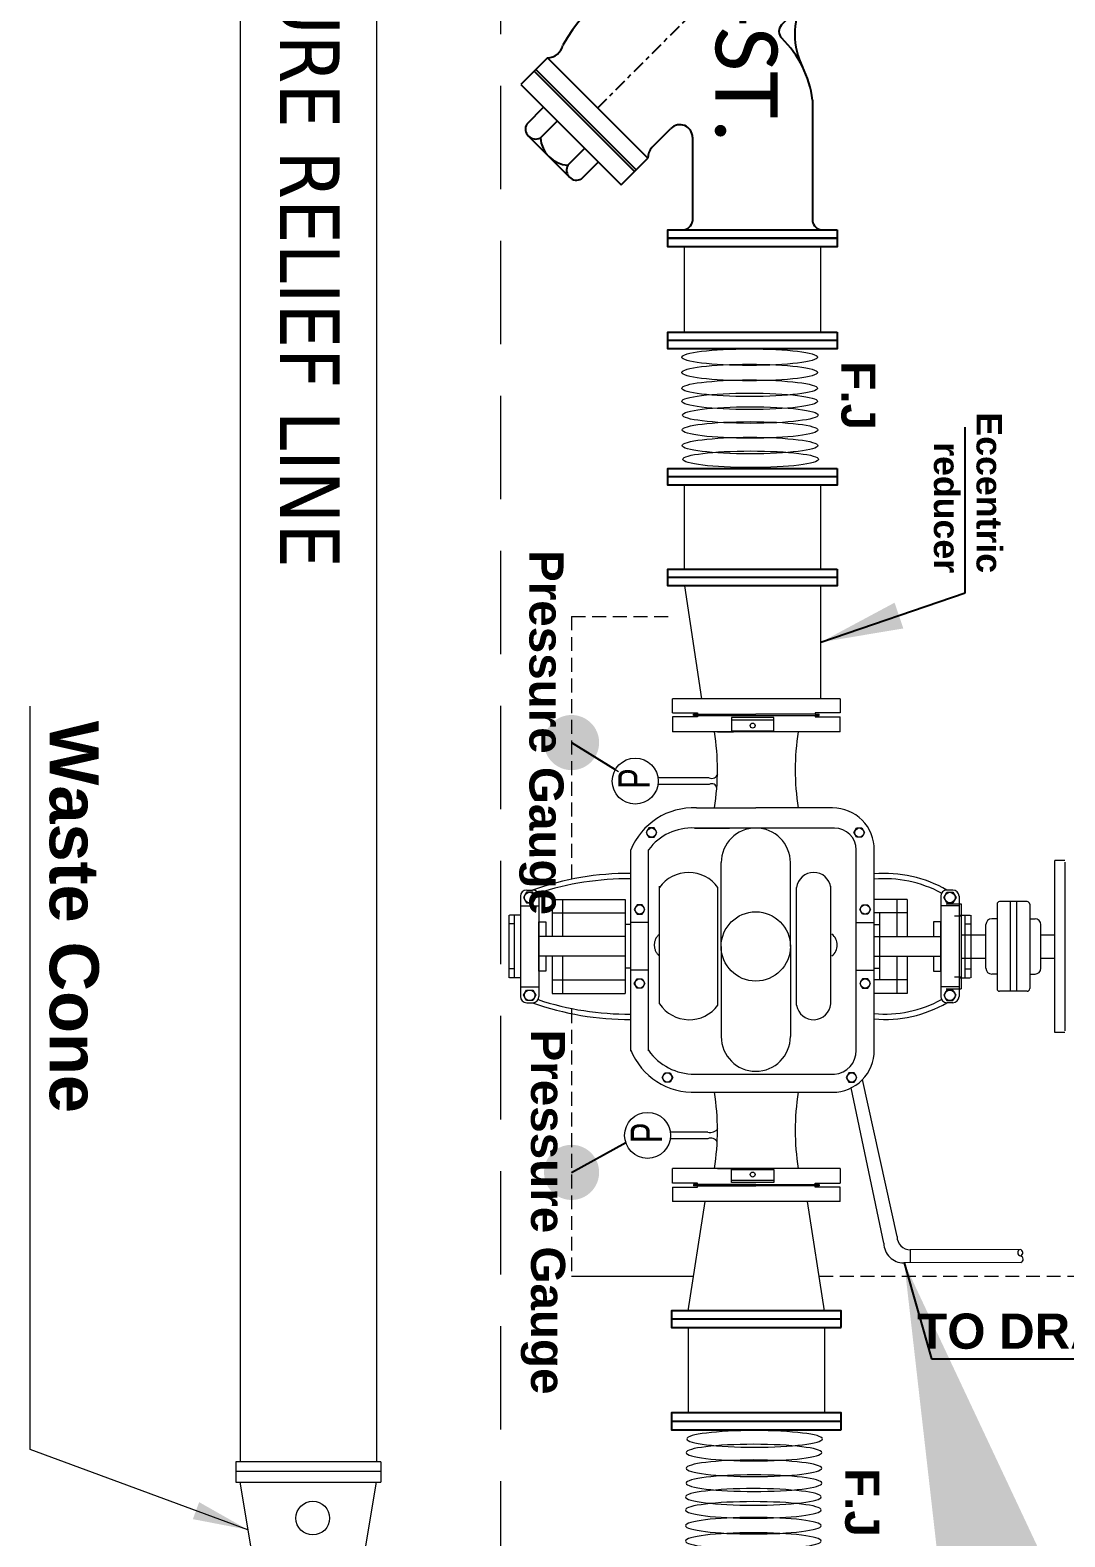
# Model space of a CAD drawing. Header units: inches. Extents: x -98933 to 1585249, y -3352739 to 192771.
# Drawn here: x 58073.15 to 58097.17, y 49943.84 to 49978.83 of the extents above; entities that cross this region are included whole.
import ezdxf
from ezdxf.enums import TextEntityAlignment as Align

# ---------------------------------------------------------------- set-up
doc = ezdxf.new("R2010")
doc.units = ezdxf.units.IN
doc.header["$MEASUREMENT"] = 0
for name, pattern in [('CENTER2', [1.125, 0.75, -0.125, 0.125, -0.125]), ('CENTERX2', [4, 2.5, -0.5, 0.5, -0.5]), ('DASHED', [0.75, 0.5, -0.25]), ('HIDDEN', [0.375, 0.25, -0.125])]:
    doc.linetypes.add(name, pattern=pattern)
doc.layers.get('0').update_dxf_attribs({"lineweight": 0})
for name, color, linetype, lineweight in [('03 cable', 242, 'Continuous', 25), ('1.5 Rm', 1, 'Continuous', 5), ('Building', 193, 'Continuous', 0), ('Diamention', 30, 'Continuous', 0), ('DIMINSON', 30, 'Continuous', 5), ('Hydrant Pipe', 1, 'Continuous', 25), ('PIPE', 4, 'Continuous', 0), ('Table', 244, 'Continuous', 0), ('tree2', 7, 'Continuous', 5), ('wall', 7, 'Continuous', 0)]:
    doc.layers.add(name, color=color, linetype=linetype, lineweight=lineweight)
for name, color, linetype in [('DIESEL_PUMP', 7, 'Continuous'), ('FIREFIGHTING', 241, 'Continuous'), ('flange', 33, 'Continuous'), ('FP', 5, 'Continuous'), ('Layer5', 3, 'Continuous'), ('LAYER6', 7, 'Continuous'), ('PUMP', 7, 'Continuous'), ('PUMP CETRE', 1, 'CENTERX2')]:
    doc.layers.add(name, color=color, linetype=linetype)
doc.styles.add('AN', font='')
doc.styles.add('DIM', font='times.ttf')
doc.styles.add('RSS', font='romans.shx', dxfattribs={"width": 0.9})
doc.styles.add('small', font='calibri.ttf', dxfattribs={"height": 4})
doc.styles.get("Standard").update_dxf_attribs({"font": 'arialbd.ttf', "height": 24})
doc.styles.add('style1', font='arial.ttf')
doc.styles.get('AN').set_extended_font_data('Batang')
doc.dimstyles.new('5_in', dxfattribs={"dimtxt": 11, "dimasz": 2, "dimexe": 1, "dimexo": 1, "dimgap": 1, "dimtad": 1, "dimdec": 0, "dimzin": 3, "dimdsep": 46, "dimlunit": 4, "dimtxsty": 'AN', "dimblk": 'DOT', "dimcen": 0.09, "dimclrd": 250, "dimclre": 250, "dimclrt": 30, "dimazin": 0, "dimtfac": 1, "dimtdec": 0, "dimtofl": 0, "dimtmove": 0, "dimatfit": 3, "dimldrblk": 'DOT', "dimfxl": 1, "dimfrac": 1, "dimtolj": 1, "dimtzin": 0, "dimarcsym": 0})
doc.dimstyles.new('DIM', dxfattribs={"dimscale": 0, "dimtxt": 10, "dimasz": 3, "dimexe": 0, "dimexo": 2, "dimgap": 1, "dimtad": 0, "dimdec": 0, "dimzin": 3, "dimdsep": 46, "dimlunit": 4, "dimtxsty": 'Standard', "dimcen": 0.09375, "dimdle": 2, "dimclrd": 8, "dimclre": 8, "dimclrt": 5, "dimadec": 0, "dimazin": 0, "dimtfac": 1, "dimtdec": 0, "dimtmove": 2, "dimatfit": 3, "dimfxl": 4, "dimfxlon": 1, "dimtolj": 1, "dimtzin": 0, "dimarcsym": 0})
doc.dimstyles.new('NAFFCO', dxfattribs={"dimscale": 100, "dimtxt": 1.8, "dimasz": 2, "dimexe": 0.5, "dimexo": 0.5, "dimgap": 0.8, "dimtad": 1, "dimdec": 0, "dimzin": 9, "dimdsep": 46, "dimtxsty": 'RSS', "dimcen": 0, "dimclrd": 8, "dimclre": 8, "dimclrt": 81, "dimadec": 0, "dimazin": 0, "dimtfac": 0.18, "dimtdec": 0, "dimtofl": 0, "dimtmove": 1, "dimatfit": 3, "dimfxl": 1, "dimtvp": 0.909091, "dimtolj": 1, "dimtzin": 0, "dimarcsym": 0})
doc.dimstyles.new('STANDARD-small', dxfattribs={"dimtxt": 4, "dimasz": 1, "dimexe": 3, "dimexo": 3, "dimgap": 0.09375, "dimtad": 0, "dimdec": 0, "dimzin": 0, "dimdsep": 46, "dimlunit": 4, "dimtxsty": 'DIM', "dimcen": 4, "dimclrd": 256, "dimclre": 256, "dimclrt": 150, "dimaunit": 1, "dimadec": 1, "dimazin": 0, "dimtfac": 0.75, "dimtdec": 0, "dimtofl": 0, "dimtmove": 2, "dimatfit": 1, "dimfxl": 1, "dimtolj": 1, "dimtzin": 0, "dimlwd": -1, "dimlwe": -1, "dimarcsym": 0})

# ---------------------------------------------------------------- blocks, each defined once
blk = doc.blocks.new('ysa')
at = {"layer": 'Building', "color": 6, "lineweight": 25, "elevation": 5656361.81}
for points in [[(5011.812, 88706.328), (5011.318, 88706.328), (5011.318, 88696.386), (5011.812, 88696.386)], [(5012.305, 88706.328), (5011.812, 88706.328), (5011.812, 88696.386), (5012.305, 88696.386)], [(5032.812, 88706.328), (5032.318, 88706.328), (5032.318, 88696.386), (5032.812, 88696.386)], [(5033.305, 88706.328), (5032.812, 88706.328), (5032.812, 88696.386), (5033.305, 88696.386)]]:
    blk.add_lwpolyline(points, close=True, dxfattribs=at)
at = {"layer": 'FP', "color": 1, "linetype": 'Continuous'}
for p, q in [((5019.93, 88704.88, 5656361.81), (5012.826, 88704.88, 5656361.81)), ((5031.797, 88704.88, 5656361.81), (5027.611, 88704.88, 5656361.81)), ((5025.179, 88703.887, 5656361.81), (5024.34, 88703.065, 5656361.81)), ((5017.741, 88697.834, 5656361.81), (5012.826, 88697.834, 5656361.81)), ((5031.797, 88697.834, 5656361.81), (5030.336, 88697.834, 5656361.81)), ((5017.138, 88695.441, 5656361.81), (5018.265, 88696.568, 5656361.81)), ((5014.946, 88693.642, 5656361.81), (5016.518, 88695.214, 5656361.81)), ((5015.732, 88694.428, 5656361.81), (5021.628, 88688.532, 5656361.81)), ((5015.83, 88694.526, 5656361.81), (5021.726, 88688.63, 5656361.81)), ((5016.518, 88695.214, 5656361.81), (5022.414, 88689.318, 5656361.81)), ((5020.842, 88687.746, 5656361.81), (5014.946, 88693.642, 5656361.81)), ((5016.286, 88692.302, 5656361.81), (5015.301, 88691.317, 5656361.81)), ((5017.09, 88691.498, 5656361.81), (5016.105, 88690.513, 5656361.81)), ((5017.813, 88688.201, 5656361.81), (5015.401, 88690.613, 5656361.81)), ((5018.698, 88689.89, 5656361.81), (5017.713, 88688.905, 5656361.81)), ((5019.502, 88689.086, 5656361.81), (5018.517, 88688.101, 5656361.81)), ((5022.414, 88689.318, 5656361.81), (5020.842, 88687.746, 5656361.81))]:
    blk.add_line(p, q, dxfattribs=at)
at = {"layer": 'FP', "color": 1, "linetype": 'CENTER2'}
blk.add_line((5019.466, 88692.266, 5656361.81), (5028.319, 88701.119, 5656361.81), dxfattribs=at)
at = {"layer": 'FP', "color": 1, "linetype": 'Continuous', "extrusion": (0, 0, -1)}
for centre, major_axis, start_param, end_param in [((5012.913, 88705.488, 5656361.81), (-0.434, 0.434), 4.068888, 5.35589), ((5031.71, 88705.488, 5656361.81), (0.434, 0.434), 0.927295, 2.214297), ((5019.161, 88698.802, 5656361.81), (-4.332, 4.332), 0.911221, 1.584527), ((5027.611, 88701.406, 5656361.81), (-2.457, 2.457), 0.009977, 0.785398), ((5023.951, 88703.462, 5656361.81), (-0.393, 0.393), 3.151569, 4.726119), ((5012.913, 88697.226, 5656361.81), (-0.434, 0.434), 5.639684, 6.926686), ((5017.741, 88697.092, 5656361.81), (0.524, 0.524), -0.785398, 1.570796), ((5030.336, 88695.812, 5656361.81), (-1.429, 1.429), 5.853856, 7.068583), ((5031.71, 88697.226, 5656361.81), (-0.434, 0.434), 0.927295, 2.214297), ((5016.968, 88700.784, 5656361.81), (-8.656, 8.656), 2.712263, 3.396972), ((5016.529, 88696.144, 5656361.81), (0.657, 0.657), 1.643009, 2.368366), ((5015.82, 88691.032, 5656361.81), (0.419, 0.419), 1.85459, 4.428595), ((5017.83, 88690.63, 5656361.81), (1.223, 1.223), 2.424051, 3.859134), ((5023.334, 88689.32, 5656361.81), (0.651, 0.651), 3.924834, 5.302804), ((5018.232, 88688.62, 5656361.81), (-0.419, 0.419), 3.425387, 5.999391)]:
    blk.add_ellipse(centre, major_axis=major_axis, ratio=1, start_param=start_param, end_param=end_param, dxfattribs=at)
at = {"layer": 'FP', "color": 1, "extrusion": (0, 0, -1)}
blk.add_ellipse((5023.777, 88708.037, 5656361.81), major_axis=(2.968, 2.968), ratio=1, start_param=1.883873, end_param=2.828516, dxfattribs=at)
blk = doc.blocks.new('RFF')
at = {"color": 8, "linetype": 'Continuous', "lineweight": 5, "ltscale": 25}
for p, q in [((-221471.015, 148502.276, 893361.882), (-221468.9, 148502.276, 893361.882)), ((-221468.9, 148502.228, 893361.882), (-221471.015, 148502.228, 893361.882)), ((-221471.015, 148502.228, 893361.882), (-221468.9, 148502.228, 893361.882)), ((-221469.776, 148502.071, 893361.882), (-221468.251, 148502.071, 893361.882)), ((-221466.74, 148502.276, 893361.882), (-221468.9, 148502.276, 893361.882)), ((-221468.9, 148502.228, 893361.882), (-221466.74, 148502.228, 893361.882)), ((-221470.287, 148501.641, 893361.882), (-221469.713, 148501.641, 893361.882))]:
    blk.add_line(p, q, dxfattribs=at)
at = {"color": 1, "linetype": 'Continuous', "lineweight": 5, "ltscale": 3}
for p, q in [((-221459.439, 148495.477, 893361.882), (-221459.669, 148495.477, 893361.882)), ((-221459.439, 148492.222, 893361.882), (-221459.669, 148492.222, 893361.882))]:
    blk.add_line(p, q, dxfattribs=at)
at = {"color": 6, "linetype": 'Continuous', "lineweight": 5, "ltscale": 25}
for p, q in [((-221470.287, 148485.795, 893361.882), (-221469.713, 148485.795, 893361.882)), ((-221468.9, 148485.209, 893361.882), (-221471.015, 148485.209, 893361.882)), ((-221471.015, 148485.209, 893361.882), (-221468.9, 148485.209, 893361.882)), ((-221471.015, 148485.161, 893361.882), (-221468.9, 148485.161, 893361.882)), ((-221469.776, 148485.366, 893361.882), (-221468.251, 148485.366, 893361.882)), ((-221468.9, 148485.209, 893361.882), (-221466.74, 148485.209, 893361.882)), ((-221466.74, 148485.161, 893361.882), (-221468.9, 148485.161, 893361.882))]:
    blk.add_line(p, q, dxfattribs=at)
at = {"color": 8, "linetype": 'Continuous', "lineweight": 5, "ltscale": 25, "elevation": 893361.882}
blk.add_lwpolyline([(-221468.251, 148501.675), (-221468.251, 148502.158), (-221469.776, 148502.158), (-221469.776, 148501.675), (-221468.251, 148501.675)], dxfattribs=at)
at = {"color": 6, "linetype": 'Continuous', "lineweight": 5, "ltscale": 25, "elevation": 893361.882}
blk.add_lwpolyline([(-221468.251, 148485.762), (-221468.251, 148485.279), (-221469.776, 148485.279), (-221469.776, 148485.762), (-221468.251, 148485.762)], dxfattribs=at)
at = {"color": 8, "linetype": 'Continuous', "lineweight": 5, "ltscale": 25}
blk.add_circle((-221469.014, 148501.862, 893361.882), 0.0898, dxfattribs=at)
at = {"color": 6, "linetype": 'Continuous', "lineweight": 5, "ltscale": 25}
blk.add_circle((-221469.014, 148485.574, 893361.882), 0.0898, dxfattribs=at)
at = {"color": 8, "linetype": 'DASHED', "lineweight": 5, "ltscale": 25}
for start, end in [(128.6577, 180), (180, 231.3423)]:
    blk.add_arc((-221472.078, 148493.9, 893361.882), 0.506, start, end, dxfattribs=at)
at = {"color": 1, "lineweight": 5, "ltscale": 200}
for centre in [(-221469.125, 148515.23, 893361.882), (-221469.125, 148514.674, 893361.882), (-221469.125, 148514.102, 893361.882), (-221469.125, 148513.628, 893361.882), (-221469.1, 148513.13, 893361.882), (-221469.108, 148512.59, 893361.882), (-221469.108, 148512.022, 893361.882), (-221469.084, 148511.525, 893361.882)]:
    blk.add_ellipse(centre, major_axis=(-2.461, 0), ratio=0.12239, dxfattribs=at)
at = {"color": 1, "lineweight": 5, "ltscale": 200, "extrusion": (0, 0, -1)}
for centre in [(-221468.946, 148475.982, 893361.882), (-221468.97, 148475.484, 893361.882), (-221468.97, 148474.916, 893361.882), (-221468.963, 148474.376, 893361.882), (-221468.987, 148473.878, 893361.882), (-221468.987, 148473.404, 893361.882), (-221468.987, 148472.833, 893361.882), (-221468.987, 148472.276, 893361.882)]:
    blk.add_ellipse(centre, major_axis=(-2.461, 0), ratio=0.12239, dxfattribs=at)
at = {"layer": '03 cable', "color": 3, "lineweight": 9}
blk.add_circle((-221484.974, 148473.108, 893361.882), 0.612, dxfattribs=at)
at = {"layer": 'Building', "color": 6, "lineweight": 25, "elevation": 893361.882}
for points in [[(-221465.945, 148516.139), (-221465.945, 148515.528), (-221472.09, 148515.528), (-221472.09, 148516.139)], [(-221465.945, 148516.139), (-221465.945, 148515.833), (-221472.09, 148515.833), (-221472.09, 148516.139)], [(-221465.945, 148511.194), (-221465.945, 148510.584), (-221472.09, 148510.584), (-221472.09, 148511.194)], [(-221465.945, 148511.194), (-221465.945, 148510.889), (-221472.09, 148510.889), (-221472.09, 148511.194)], [(-221465.945, 148507.542), (-221465.945, 148506.932), (-221472.09, 148506.932), (-221472.09, 148507.542)], [(-221465.945, 148507.542), (-221465.945, 148507.237), (-221472.09, 148507.237), (-221472.09, 148507.542)], [(-221465.808, 148480.021), (-221465.808, 148480.631), (-221471.953, 148480.631), (-221471.953, 148480.021)], [(-221465.808, 148480.021), (-221465.808, 148480.326), (-221471.953, 148480.326), (-221471.953, 148480.021)], [(-221465.808, 148476.312), (-221465.808, 148476.923), (-221471.953, 148476.923), (-221471.953, 148476.312)], [(-221465.808, 148476.312), (-221465.808, 148476.617), (-221471.953, 148476.617), (-221471.953, 148476.312)]]:
    blk.add_lwpolyline(points, close=True, dxfattribs=at)
at = {"layer": 'Diamention', "linetype": 'HIDDEN', "lineweight": 5, "ltscale": 15}
blk.add_line((-221478.168, 148755.701, 893361.882), (-221478.168, 148371.204, 893361.882), dxfattribs=at)
at = {"layer": 'DIESEL_PUMP', "color": 4, "linetype": 'DASHED', "lineweight": 5}
for p, q in [((-221475.584, 148505.819, 1122416.938), (-221475.584, 148496.125, 3408064.567)), ((-221475.584, 148505.819, 1122416.938), (-221471.861, 148505.819, 1122416.938)), ((-221475.584, 148491.569, 4573164.297), (-221475.584, 148481.881, 6919268.216)), ((-221466.596, 148481.881, 914701.57), (-221420.383, 148481.881, 4062949.082))]:
    blk.add_line(p, q, dxfattribs=at)
at = {"layer": 'DIESEL_PUMP', "color": 201, "lineweight": 5}
for p, q in [((-221471.054, 148498.878, 893361.882), (-221468.9, 148498.878, 893361.882)), ((-221466.115, 148498.878, 893361.882), (-221468.9, 148498.878, 893361.882)), ((-221471.124, 148498.146, 893361.882), (-221469.855, 148498.146, 893361.882)), ((-221466.045, 148498.146, 893361.882), (-221471.124, 148498.146, 893361.882)), ((-221473.439, 148490.054, 893361.882), (-221473.439, 148497.354, 893361.882)), ((-221472.789, 148490.057, 893361.882), (-221472.789, 148497.357, 893361.882)), ((-221465.256, 148490.057, 893361.882), (-221465.256, 148497.357, 893361.882)), ((-221464.606, 148490.054, 893361.882), (-221464.606, 148497.354, 893361.882)), ((-221470.157, 148493.85, 893361.882), (-221470.157, 148496.89, 893361.882)), ((-221467.644, 148493.85, 893361.882), (-221467.644, 148496.89, 893361.882)), ((-221477.213, 148495.893, 893361.882), (-221476.996, 148495.893, 893361.882)), ((-221472.393, 148493.9, 893361.882), (-221472.393, 148496.035, 893361.882)), ((-221470.272, 148493.85, 893361.882), (-221470.272, 148495.984, 893361.882)), ((-221467.421, 148493.85, 893361.882), (-221467.421, 148495.984, 893361.882)), ((-221466.176, 148493.9, 893361.882), (-221466.176, 148496.035, 893361.882)), ((-221461.749, 148495.893, 893361.882), (-221461.965, 148495.893, 893361.882)), ((-221477.438, 148495.668, 893361.882), (-221477.438, 148492.031, 893361.882)), ((-221477.438, 148495.321, 893361.882), (-221476.771, 148495.321, 893361.882)), ((-221476.771, 148495.668, 893361.882), (-221476.771, 148492.031, 893361.882)), ((-221476.291, 148495.551, 893361.882), (-221476.291, 148494.207, 893361.882)), ((-221476.291, 148495.551, 893361.882), (-221473.635, 148495.551, 893361.882)), ((-221475.918, 148495.551, 893361.882), (-221475.918, 148494.207, 893361.882)), ((-221473.635, 148495.551, 893361.882), (-221473.635, 148493.85, 893361.882)), ((-221463.408, 148495.551, 893361.882), (-221464.606, 148495.551, 893361.882)), ((-221463.781, 148495.551, 893361.882), (-221463.781, 148494.207, 893361.882)), ((-221463.408, 148495.551, 893361.882), (-221463.408, 148494.207, 893361.882)), ((-221462.19, 148495.668, 893361.882), (-221462.19, 148492.031, 893361.882)), ((-221461.523, 148495.321, 893361.882), (-221462.19, 148495.321, 893361.882)), ((-221461.989, 148495.393, 893361.882), (-221461.445, 148495.393, 893361.882)), ((-221461.523, 148495.668, 893361.882), (-221461.523, 148492.031, 893361.882)), ((-221461.445, 148495.393, 893361.882), (-221461.445, 148492.306, 893361.882)), ((-221477.86, 148494.984, 893361.882), (-221477.86, 148492.715, 893361.882)), ((-221477.438, 148494.984, 893361.882), (-221477.838, 148494.984, 893361.882)), ((-221477.657, 148492.715, 893361.882), (-221477.657, 148494.984, 893361.882)), ((-221476.291, 148495.066, 893361.882), (-221473.635, 148495.066, 893361.882)), ((-221463.408, 148495.066, 893361.882), (-221464.606, 148495.066, 893361.882)), ((-221464.409, 148495.041, 893361.882), (-221464.409, 148493.85, 893361.882)), ((-221461.692, 148494.958, 893361.882), (-221461.445, 148494.958, 893361.882)), ((-221461.523, 148494.984, 893361.882), (-221461.124, 148494.984, 893361.882)), ((-221461.305, 148492.715, 893361.882), (-221461.305, 148494.984, 893361.882)), ((-221461.101, 148494.984, 893361.882), (-221461.101, 148492.715, 893361.882)), ((-221477.657, 148494.664, 893361.882), (-221477.838, 148494.664, 893361.882)), ((-221473.439, 148494.644, 893361.882), (-221473.635, 148494.644, 893361.882)), ((-221472.789, 148494.713, 893361.882), (-221473.439, 148494.713, 893361.882)), ((-221465.256, 148494.713, 893361.882), (-221464.606, 148494.713, 893361.882)), ((-221464.606, 148494.644, 893361.882), (-221464.409, 148494.644, 893361.882)), ((-221461.305, 148494.664, 893361.882), (-221461.124, 148494.664, 893361.882)), ((-221473.635, 148494.207, 893361.882), (-221476.771, 148494.207, 893361.882)), ((-221473.635, 148493.85, 893361.882), (-221473.635, 148492.148, 893361.882)), ((-221472.393, 148491.766, 893361.882), (-221472.393, 148493.9, 893361.882)), ((-221470.272, 148491.715, 893361.882), (-221470.272, 148493.85, 893361.882)), ((-221470.157, 148493.85, 893361.882), (-221470.155, 148490.576, 893361.882)), ((-221467.644, 148493.85, 893361.882), (-221467.646, 148490.576, 893361.882)), ((-221467.421, 148491.715, 893361.882), (-221467.421, 148493.85, 893361.882)), ((-221466.176, 148491.766, 893361.882), (-221466.176, 148493.9, 893361.882)), ((-221464.606, 148494.207, 893361.882), (-221462.19, 148494.207, 893361.882)), ((-221464.409, 148493.85, 893361.882), (-221464.409, 148492.659, 893361.882)), ((-221473.635, 148493.493, 893361.882), (-221476.771, 148493.493, 893361.882)), ((-221476.291, 148493.493, 893361.882), (-221476.291, 148492.148, 893361.882)), ((-221475.918, 148493.493, 893361.882), (-221475.918, 148492.148, 893361.882)), ((-221464.606, 148493.493, 893361.882), (-221462.19, 148493.493, 893361.882)), ((-221463.781, 148493.493, 893361.882), (-221463.781, 148492.148, 893361.882)), ((-221463.408, 148493.493, 893361.882), (-221463.408, 148492.148, 893361.882)), ((-221477.657, 148493.035, 893361.882), (-221477.838, 148493.035, 893361.882)), ((-221477.438, 148492.715, 893361.882), (-221477.838, 148492.715, 893361.882)), ((-221476.291, 148492.633, 893361.882), (-221473.635, 148492.633, 893361.882)), ((-221473.439, 148493.056, 893361.882), (-221473.635, 148493.056, 893361.882)), ((-221472.789, 148492.986, 893361.882), (-221473.439, 148492.986, 893361.882)), ((-221465.256, 148492.986, 893361.882), (-221464.606, 148492.986, 893361.882)), ((-221464.606, 148493.056, 893361.882), (-221464.409, 148493.056, 893361.882)), ((-221463.408, 148492.633, 893361.882), (-221464.606, 148492.633, 893361.882)), ((-221461.692, 148492.742, 893361.882), (-221461.445, 148492.742, 893361.882)), ((-221461.523, 148492.715, 893361.882), (-221461.124, 148492.715, 893361.882)), ((-221461.305, 148493.035, 893361.882), (-221461.124, 148493.035, 893361.882)), ((-221477.438, 148492.378, 893361.882), (-221476.771, 148492.378, 893361.882)), ((-221476.291, 148492.148, 893361.882), (-221473.635, 148492.148, 893361.882)), ((-221463.408, 148492.148, 893361.882), (-221464.606, 148492.148, 893361.882)), ((-221461.523, 148492.378, 893361.882), (-221462.19, 148492.378, 893361.882)), ((-221461.989, 148492.306, 893361.882), (-221461.445, 148492.306, 893361.882)), ((-221477.213, 148491.806, 893361.882), (-221476.996, 148491.806, 893361.882)), ((-221461.749, 148491.806, 893361.882), (-221461.965, 148491.806, 893361.882)), ((-221471.124, 148489.212, 893361.882), (-221469.505, 148489.212, 893361.882)), ((-221471.124, 148489.212, 893361.882), (-221466.045, 148489.212, 893361.882)), ((-221471.054, 148488.559, 893361.882), (-221466.115, 148488.559, 893361.882))]:
    blk.add_line(p, q, dxfattribs=at)
at = {"layer": 'DIESEL_PUMP', "color": 7, "linetype": 'Continuous', "lineweight": 5}
for p, q in [((-221458.046, 148490.73, 893361.882), (-221458.046, 148496.969, 893361.882)), ((-221457.686, 148496.969, 893361.882), (-221458.046, 148496.969, 893361.882)), ((-221457.686, 148496.911, 893361.882), (-221457.686, 148490.788, 893361.882)), ((-221457.686, 148490.73, 893361.882), (-221458.046, 148490.73, 893361.882))]:
    blk.add_line(p, q, dxfattribs=at)
at = {"layer": 'DIESEL_PUMP', "color": 7, "lineweight": 5}
blk.add_line((-221458.046, 148491.085, 893361.882), (-221458.046, 148496.473, 893361.882), dxfattribs=at)
at = {"layer": 'DIESEL_PUMP', "lineweight": 5}
for p, q in [((-221460.148, 148494.852, 893361.882), (-221460.34, 148494.852, 893361.882)), ((-221458.96, 148494.852, 893361.882), (-221458.768, 148494.852, 893361.882)), ((-221461.445, 148494.27, 893361.882), (-221460.549, 148494.27, 893361.882)), ((-221460.549, 148493.057, 893361.882), (-221460.549, 148494.642, 893361.882)), ((-221458.559, 148493.057, 893361.882), (-221458.559, 148494.642, 893361.882)), ((-221458.559, 148494.27, 893361.882), (-221458.046, 148494.27, 893361.882)), ((-221461.445, 148493.429, 893361.882), (-221460.549, 148493.429, 893361.882)), ((-221458.559, 148493.429, 893361.882), (-221458.046, 148493.429, 893361.882)), ((-221460.148, 148492.848, 893361.882), (-221460.34, 148492.848, 893361.882)), ((-221458.96, 148492.848, 893361.882), (-221458.768, 148492.848, 893361.882))]:
    blk.add_line(p, q, dxfattribs=at)
at = {"layer": 'DIESEL_PUMP', "linetype": 'Continuous', "lineweight": 5}
for p, q in [((-221463.776, 148483.322, 893361.882), (-221465.025, 148489.024, 893361.882)), ((-221464.254, 148483.081, 893361.882), (-221465.442, 148488.717, 893361.882)), ((-221459.311, 148482.859, 893361.882), (-221463.295, 148482.845, 893361.882)), ((-221463.295, 148482.845, 893361.882), (-221463.294, 148482.366, 893361.882)), ((-221459.284, 148482.38, 893361.882), (-221463.533, 148482.366, 893361.882))]:
    blk.add_line(p, q, dxfattribs=at)
at = {"layer": 'DIESEL_PUMP', "color": 4, "lineweight": 5}
blk.add_line((-221475.584, 148481.881, 6516307.621), (-221471.164, 148481.881, 1265284.129), dxfattribs=at)
at = {"layer": 'DIESEL_PUMP', "color": 201, "lineweight": 5, "elevation": 893361.882}
for points in [[(-221472.585, 148497.813), (-221472.489, 148497.98), (-221472.585, 148498.147), (-221472.778, 148498.147), (-221472.875, 148497.98), (-221472.778, 148497.813)], [(-221465.241, 148497.813), (-221465.337, 148497.98), (-221465.241, 148498.147), (-221465.048, 148498.147), (-221464.952, 148497.98), (-221465.048, 148497.813)], [(-221476.995, 148495.431), (-221476.884, 148495.622), (-221476.995, 148495.813), (-221477.215, 148495.813), (-221477.325, 148495.622), (-221477.215, 148495.431)], [(-221473.017, 148495.026), (-221472.921, 148495.193), (-221473.017, 148495.36), (-221473.21, 148495.36), (-221473.307, 148495.193), (-221473.21, 148495.026)], [(-221465.027, 148495.026), (-221465.124, 148495.193), (-221465.027, 148495.36), (-221464.834, 148495.36), (-221464.738, 148495.193), (-221464.834, 148495.026)], [(-221461.967, 148495.431), (-221462.077, 148495.622), (-221461.967, 148495.813), (-221461.747, 148495.813), (-221461.636, 148495.622), (-221461.747, 148495.431)], [(-221473.017, 148492.674), (-221472.921, 148492.507), (-221473.017, 148492.34), (-221473.21, 148492.34), (-221473.307, 148492.507), (-221473.21, 148492.674)], [(-221465.027, 148492.674), (-221465.124, 148492.507), (-221465.027, 148492.34), (-221464.834, 148492.34), (-221464.738, 148492.507), (-221464.834, 148492.674)], [(-221476.995, 148492.268), (-221476.884, 148492.077), (-221476.995, 148491.887), (-221477.215, 148491.887), (-221477.325, 148492.077), (-221477.215, 148492.268)], [(-221461.967, 148492.268), (-221462.077, 148492.077), (-221461.967, 148491.887), (-221461.747, 148491.887), (-221461.636, 148492.077), (-221461.747, 148492.268)], [(-221472.012, 148489.261), (-221471.915, 148489.094), (-221472.012, 148488.927), (-221472.204, 148488.927), (-221472.301, 148489.094), (-221472.204, 148489.261)], [(-221465.519, 148489.261), (-221465.616, 148489.094), (-221465.519, 148488.927), (-221465.327, 148488.927), (-221465.23, 148489.094), (-221465.327, 148489.261)]]:
    blk.add_lwpolyline(points, close=True, dxfattribs=at)
for points in [[(-221476.512, 148493.493), (-221476.512, 148492.952), (-221476.771, 148492.952), (-221476.771, 148494.747), (-221476.512, 148494.747), (-221476.512, 148494.207)], [(-221462.45, 148493.493), (-221462.45, 148492.952), (-221462.19, 148492.952), (-221462.19, 148494.747), (-221462.45, 148494.747), (-221462.45, 148494.207)]]:
    blk.add_lwpolyline(points, dxfattribs=at)
at = {"layer": 'DIESEL_PUMP', "color": 201, "lineweight": 5}
for centre, radius in [((-221472.682, 148497.98, 893361.882), 0.167), ((-221465.145, 148497.98, 893361.882), 0.167), ((-221477.105, 148495.622, 893361.882), 0.191), ((-221473.114, 148495.193, 893361.882), 0.167), ((-221464.931, 148495.193, 893361.882), 0.167), ((-221461.857, 148495.622, 893361.882), 0.191), ((-221468.9, 148493.85, 893361.882), 1.257), ((-221473.114, 148492.507, 893361.882), 0.167), ((-221464.931, 148492.507, 893361.882), 0.167), ((-221477.105, 148492.077, 893361.882), 0.191), ((-221461.857, 148492.077, 893361.882), 0.191), ((-221472.108, 148489.094, 893361.882), 0.167), ((-221465.423, 148489.094, 893361.882), 0.167)]:
    blk.add_circle(centre, radius, dxfattribs=at)
for centre, radius, start, end in [((-221479.085, 148500.26, 893361.882), 8.794, 350.9595, 9.0405), ((-221458.675, 148500.26, 893361.882), 8.794, 170.9595, 189.0405), ((-221471.161, 148496.421, 893361.882), 2.459, 87.4856, 157.8291), ((-221466.115, 148497.368, 893361.882), 1.51, 359.2617, 90), ((-221471.22, 148496.196, 893361.882), 1.952, 87.191, 143.5005), ((-221468.9, 148496.89, 893361.882), 1.255, 0, 180), ((-221466.045, 148497.357, 893361.882), 0.788, 0, 90), ((-221473.51, 148486.164, 893361.882), 10.335, 89.6063, 109.7136), ((-221471.333, 148495.235, 893361.882), 1.299, 35.2456, 144.7544), ((-221466.798, 148495.906, 893361.882), 0.627, 7.1608, 172.8392), ((-221464.222, 148491.993, 893361.882), 4.506, 59.9512, 94.8894), ((-221477.213, 148495.668, 893361.882), 0.225, 90, 180), ((-221476.996, 148495.668, 893361.882), 0.225, 0, 90), ((-221473.51, 148485.719, 893361.882), 10.586, 89.6158, 108.114), ((-221464.222, 148491.993, 893361.882), 4.312, 61.4458, 95.1098), ((-221461.965, 148495.668, 893361.882), 0.225, 90, 180), ((-221461.749, 148495.668, 893361.882), 0.225, 0, 90), ((-221466.453, 148493.9, 893361.882), 0.506, 0, 51.3423), ((-221466.453, 148493.9, 893361.882), 0.506, 308.6577, 0), ((-221477.213, 148492.031, 893361.882), 0.225, 180, 270), ((-221476.996, 148492.031, 893361.882), 0.225, 270, 0), ((-221461.965, 148492.031, 893361.882), 0.225, 180, 270), ((-221461.749, 148492.031, 893361.882), 0.225, 270, 0), ((-221473.51, 148501.536, 893361.882), 10.335, 250.2864, 270.3937), ((-221473.51, 148501.98, 893361.882), 10.586, 251.886, 270.3842), ((-221471.315, 148492.491, 893361.882), 1.299, 213.8907, 323.3727), ((-221466.802, 148491.819, 893361.882), 0.628, 189.5382, 355.1224), ((-221464.222, 148495.707, 893361.882), 4.312, 264.8902, 298.5542), ((-221464.222, 148495.707, 893361.882), 4.506, 265.1106, 300.0488), ((-221468.9, 148490.576, 893361.882), 1.255, 180, 0), ((-221471.161, 148491.016, 893361.882), 2.459, 202.1709, 272.5144), ((-221471.129, 148491.235, 893361.882), 2.022, 214.8328, 270.1318), ((-221466.115, 148490.068, 893361.882), 1.51, 270, 0.7383), ((-221466.115, 148490.068, 893361.882), 0.859, 274.7053, 0.7383), ((-221479.085, 148487.177, 893361.882), 8.794, 350.9595, 9.0405), ((-221458.675, 148487.177, 893361.882), 8.794, 170.9595, 189.0405)]:
    blk.add_arc(centre, radius, start, end, dxfattribs=at)
at = {"layer": 'DIESEL_PUMP', "lineweight": 5}
for centre, start, end in [((-221460.34, 148494.642, 893361.882), 90, 180), ((-221458.768, 148494.642, 893361.882), 0, 90), ((-221460.34, 148493.057, 893361.882), 180, 270), ((-221458.768, 148493.057, 893361.882), 270, 0)]:
    blk.add_arc(centre, 0.209, start, end, dxfattribs=at)
at = {"layer": 'DIESEL_PUMP', "linetype": 'Continuous', "lineweight": 5}
for centre, radius, start, end in [((-221463.297, 148483.324, 893361.882), 0.479, 180.2, 270.2), ((-221463.535, 148483.084, 893361.882), 0.718, 180.2, 270.2), ((-221459.274, 148482.741, 893361.882), 0.123, 107.5737, 259.0625), ((-221459.335, 148482.738, 893361.882), 0.123, 287.5737, 79.0625), ((-221459.321, 148482.499, 893361.882), 0.123, 287.5737, 79.0625)]:
    blk.add_arc(centre, radius, start, end, dxfattribs=at)
at = {"layer": 'DIMINSON', "color": 1, "lineweight": 5, "ltscale": 3}
for p, q in [((-221471.49, 148516.152, 893361.882), (-221471.49, 148519.228, 893361.882)), ((-221466.545, 148516.16, 893361.882), (-221466.545, 148519.21, 893361.882)), ((-221471.49, 148507.542, 893361.882), (-221471.49, 148510.57, 893361.882)), ((-221466.545, 148507.542, 893361.882), (-221466.545, 148510.562, 893361.882)), ((-221471.49, 148506.932, 893361.882), (-221470.872, 148502.838, 893361.882)), ((-221466.545, 148502.838, 893361.882), (-221466.545, 148506.932, 893361.882)), ((-221471.352, 148480.631, 893361.882), (-221470.734, 148484.598, 893361.882)), ((-221466.408, 148480.631, 893361.882), (-221467.026, 148484.598, 893361.882))]:
    blk.add_line(p, q, dxfattribs=at)
at = {"layer": 'FIREFIGHTING', "color": 1, "lineweight": 5, "ltscale": 5}
for p, q in [((-221471.352, 148480.021, 893361.882), (-221471.352, 148476.923, 893361.882)), ((-221466.408, 148480.021, 893361.882), (-221466.408, 148476.923, 893361.882)), ((-221486.918, 148470.271, 2429141.247), (-221487.612, 148474.416, 2429141.247)), ((-221483.35, 148470.271, 2429141.247), (-221482.656, 148474.416, 2429141.247))]:
    blk.add_line(p, q, dxfattribs=at)
at = {"layer": 'flange', "color": 33, "linetype": 'Continuous', "lineweight": 5}
for p, q in [((-221471.92, 148502.324, 893361.882), (-221471.92, 148502.838, 893361.882)), ((-221468.9, 148502.838, 893361.882), (-221471.92, 148502.838, 893361.882)), ((-221465.84, 148502.838, 893361.882), (-221471.408, 148502.838, 893361.882)), ((-221465.84, 148502.838, 893361.882), (-221465.84, 148502.324, 893361.882)), ((-221471.92, 148502.324, 893361.882), (-221471.015, 148502.324, 893361.882)), ((-221471.92, 148502.18, 893361.882), (-221471.92, 148501.641, 893361.882)), ((-221471.015, 148502.18, 893361.882), (-221471.92, 148502.18, 893361.882)), ((-221471.015, 148502.324, 893361.882), (-221471.015, 148502.276, 893361.882)), ((-221471.015, 148502.228, 893361.882), (-221471.015, 148502.18, 893361.882)), ((-221465.84, 148502.324, 893361.882), (-221466.74, 148502.324, 893361.882)), ((-221466.74, 148502.324, 893361.882), (-221466.74, 148502.276, 893361.882)), ((-221466.74, 148502.228, 893361.882), (-221466.74, 148502.18, 893361.882)), ((-221466.74, 148502.18, 893361.882), (-221465.84, 148502.18, 893361.882)), ((-221465.84, 148501.641, 893361.882), (-221465.84, 148502.18, 893361.882)), ((-221468.9, 148501.641, 893361.882), (-221471.92, 148501.641, 893361.882)), ((-221465.84, 148501.641, 893361.882), (-221468.9, 148501.641, 893361.882))]:
    blk.add_line(p, q, dxfattribs=at)
at = {"layer": 'flange', "color": 8, "linetype": 'Continuous', "lineweight": 5}
for p, q in [((-221471.159, 148502.228, 893361.882), (-221471.159, 148502.276, 893361.882)), ((-221471.015, 148502.276, 893361.882), (-221471.159, 148502.276, 893361.882)), ((-221471.015, 148502.228, 893361.882), (-221471.159, 148502.228, 893361.882)), ((-221466.745, 148502.276, 893361.882), (-221466.601, 148502.276, 893361.882)), ((-221466.745, 148502.228, 893361.882), (-221466.601, 148502.228, 893361.882)), ((-221466.601, 148502.228, 893361.882), (-221466.601, 148502.276, 893361.882))]:
    blk.add_line(p, q, dxfattribs=at)
at = {"layer": 'flange', "color": 6, "linetype": 'Continuous', "lineweight": 5}
for p, q in [((-221471.92, 148485.257, 893361.882), (-221471.92, 148485.795, 893361.882)), ((-221468.9, 148485.795, 893361.882), (-221471.92, 148485.795, 893361.882)), ((-221465.84, 148485.795, 893361.882), (-221468.9, 148485.795, 893361.882)), ((-221465.84, 148485.795, 893361.882), (-221465.84, 148485.257, 893361.882)), ((-221471.015, 148485.257, 893361.882), (-221471.92, 148485.257, 893361.882)), ((-221471.92, 148485.113, 893361.882), (-221471.92, 148484.598, 893361.882)), ((-221471.92, 148485.113, 893361.882), (-221471.015, 148485.113, 893361.882)), ((-221471.159, 148485.209, 893361.882), (-221471.159, 148485.161, 893361.882)), ((-221471.015, 148485.209, 893361.882), (-221471.159, 148485.209, 893361.882)), ((-221471.015, 148485.161, 893361.882), (-221471.159, 148485.161, 893361.882)), ((-221471.015, 148485.209, 893361.882), (-221471.015, 148485.257, 893361.882)), ((-221471.015, 148485.113, 893361.882), (-221471.015, 148485.161, 893361.882)), ((-221466.745, 148485.209, 893361.882), (-221466.601, 148485.209, 893361.882)), ((-221466.745, 148485.161, 893361.882), (-221466.601, 148485.161, 893361.882)), ((-221466.74, 148485.257, 893361.882), (-221465.84, 148485.257, 893361.882)), ((-221466.74, 148485.209, 893361.882), (-221466.74, 148485.257, 893361.882)), ((-221466.74, 148485.113, 893361.882), (-221466.74, 148485.161, 893361.882)), ((-221465.84, 148485.113, 893361.882), (-221466.74, 148485.113, 893361.882)), ((-221466.601, 148485.209, 893361.882), (-221466.601, 148485.161, 893361.882)), ((-221465.84, 148484.598, 893361.882), (-221465.84, 148485.113, 893361.882)), ((-221465.84, 148484.598, 893361.882), (-221471.92, 148484.598, 893361.882))]:
    blk.add_line(p, q, dxfattribs=at)
at = {"layer": 'Hydrant Pipe', "color": 1, "lineweight": 5}
for p, q in [((-221487.608, 148572.297, 893361.882), (-221487.608, 148475.154, 893361.882)), ((-221482.664, 148572.297, 893361.882), (-221482.664, 148475.154, 893361.882))]:
    blk.add_line(p, q, dxfattribs=at)
at = {"layer": 'Hydrant Pipe', "lineweight": 5}
for p, q in [((-221470.59, 148499.966, 893361.882), (-221472.449, 148499.966, 893361.882)), ((-221470.59, 148499.726, 893361.882), (-221472.449, 148499.726, 893361.882)), ((-221470.639, 148487.114, 893361.882), (-221472, 148487.114, 893361.882)), ((-221470.639, 148486.874, 893361.882), (-221472.001, 148486.874, 893361.882))]:
    blk.add_line(p, q, dxfattribs=at)
for centre, radius, start, end in [((-221470.495, 148500.172, 893361.882), 0.226, 245.2975, 343.954), ((-221470.495, 148499.574, 893361.882), 0.179, 4.1934, 121.8694), ((-221470.545, 148487.418, 893361.882), 0.319, 252.7266, 328.9437), ((-221470.54, 148486.623, 893361.882), 0.27, 28.1362, 111.6172)]:
    blk.add_arc(centre, radius, start, end, dxfattribs=at)
at = {"layer": 'LAYER6', "color": 1, "lineweight": 5}
for centre in [(-221473.275, 148499.847, 893361.882), (-221472.826, 148486.995, 893361.882)]:
    blk.add_circle(centre, 0.834, dxfattribs=at)
at = {"layer": 'PUMP', "color": 7, "lineweight": 5}
for p, q in [((-221460.148, 148495.382, 893361.882), (-221460.148, 148492.318, 893361.882)), ((-221459.669, 148495.477, 893361.882), (-221460.052, 148495.477, 893361.882)), ((-221459.669, 148495.477, 893361.882), (-221459.669, 148492.222, 893361.882)), ((-221459.056, 148495.477, 893361.882), (-221459.439, 148495.477, 893361.882)), ((-221459.439, 148495.477, 893361.882), (-221459.439, 148492.222, 893361.882)), ((-221459.439, 148495.477, 893361.882), (-221459.439, 148492.222, 893361.882)), ((-221458.96, 148495.382, 893361.882), (-221458.96, 148492.318, 893361.882)), ((-221458.96, 148495.382, 893361.882), (-221458.96, 148492.318, 893361.882)), ((-221459.669, 148492.222, 893361.882), (-221460.052, 148492.222, 893361.882)), ((-221459.056, 148492.222, 893361.882), (-221459.439, 148492.222, 893361.882))]:
    blk.add_line(p, q, dxfattribs=at)
for centre, start, end in [((-221460.052, 148495.382, 893361.882), 90, 180), ((-221459.056, 148495.382, 893361.882), 0, 90), ((-221460.052, 148492.318, 893361.882), 180, 270), ((-221459.056, 148492.318, 893361.882), 270, 0)]:
    blk.add_arc(centre, 0.0958, start, end, dxfattribs=at)
at = {"layer": 'tree2', "color": 6, "linetype": 'ByBlock', "lineweight": 5}
for p, q in [((-221482.501, 148475.154, 2429141.247), (-221487.767, 148475.154, 2429141.247)), ((-221487.767, 148475.154, 2429141.247), (-221487.767, 148474.416, 2429141.247)), ((-221482.501, 148475.154, 2429141.247), (-221482.501, 148474.416, 2429141.247)), ((-221482.501, 148474.802, 2429141.247), (-221487.767, 148474.802, 2429141.247)), ((-221487.767, 148474.416, 2429141.247), (-221482.501, 148474.416, 2429141.247))]:
    blk.add_line(p, q, dxfattribs=at)
at = {"layer": 'Building', "color": 6, "lineweight": 25, "xscale": -0.6180736431715861, "yscale": 0.6180736431715861, "zscale": 0.6180736431715861, "rotation": 270}
blk.add_blockref('ysa', (-276292.989, 145421.873, -2602686.269), dxfattribs=at)
at = {"color": 1, "lineweight": 5, "ltscale": 200, "insert": (-221468.109, 148530.007, 893361.882), "char_height": 2.25595, "width": 7.70728, "attachment_point": 1, "rotation": 270, "style": 'small'}
blk.add_mtext('{\\C0;Y-ST.}', dxfattribs=at)
at = {"layer": 'Layer5', "lineweight": 5, "style": 'style1', "width": 0.7}
for p in [(-221472.752, 148499.941, 893361.882), (-221472.303, 148487.088, 893361.882)]:
    blk.add_text('P', height=1.14, rotation=90, dxfattribs=at).set_placement(p, align=Align.CENTER)
at = {"layer": 'LAYER6', "color": 7, "lineweight": 5, "rotation": 270}
for s, insert, char_height, width, attachment_point in [('{\\fSwis721 LtCn BT|b0|i0|c0|p34;\\C30;∅\\fTahoma|b0|i0|c0|p34;150 \\H0.875x;PRESSURE RELIEF LINE\\H1.143x; }', (-221483.692, 148545.853, 893361.882), 2.472295, 44.75314, 1), ('{\\C0;Pressure Gauge}', (-221477.493, 148508.234, 893361.882), 1.23615, 20.60867, 7), ('{\\C0;Pressure Gauge}', (-221477.435, 148490.836, 893361.882), 1.23615, 15.5128, 7)]:
    blk.add_mtext(s, dxfattribs=dict(at, insert=insert, char_height=char_height, width=width, attachment_point=attachment_point))
at = {"layer": 'LAYER6', "color": 7, "lineweight": 25, "char_height": 1.2361, "width": 10.7865, "rotation": 270}
for insert, attachment_point in [((-221464.557, 148512.585, 893361.882), 3), ((-221464.42, 148474.921, 893361.882), 1)]:
    blk.add_mtext('F.J', dxfattribs=dict(at, insert=insert, attachment_point=attachment_point))
at = {"layer": 'LAYER6', "color": 7, "lineweight": 5, "insert": (-221454.423, 148480.53, 2481740.579), "char_height": 1.27668, "width": 32.20814, "attachment_point": 3}
blk.add_mtext('{\\C0;TO DRAIN}', dxfattribs=at)
at = {"layer": 'Table', "color": 1, "lineweight": 5, "insert": (-221459.965, 148507.395, 893361.882), "char_height": 0.92711, "width": 26.89315, "attachment_point": 3, "rotation": 270}
blk.add_mtext('{\\C30;Eccentric\\Preducer}', dxfattribs=at)
at = {"layer": 'wall', "linetype": 'ByBlock', "lineweight": 0, "insert": (-221492.738, 148502.038, 890324.756), "char_height": 1.78005, "width": 66.67671, "attachment_point": 1, "rotation": 270}
blk.add_mtext('\\A1;{\\C7;Waste Cone}', dxfattribs=at)
at = {"lineweight": 5, "ltscale": 5}
blk.add_leader([(-221487.334, 148472.687, 893361.882), (-221495.228, 148475.598, 893361.882), (-221495.228, 148502.564, 893361.882)], dimstyle='STANDARD-small', override={"dimtxt": 6, "dimasz": 2, "dimexe": 1, "dimexo": 1, "dimgap": 0.09375, "dimtad": 0, "dimtxsty": 'Standard', "dimse1": 0, "dimse2": 0, "dimclrd": 251, "dimclre": 252, "dimclrt": 30, "dimfxl": 0.18, "dimfxlon": 1, "dimarcsym": 1}, dxfattribs=at)
at = {"layer": '1.5 Rm', "color": 30, "lineweight": 5, "ltscale": 40}
blk.add_leader([(-221466.545, 148504.885, 893537.323), (-221461.301, 148506.676, 893537.323), (-221461.301, 148512.696, 893537.323)], dimstyle='DIM', override={"dimscale": 1, "dimgap": 0, "dimclrd": 8, "dimfxl": 15, "dimfxlon": 1, "dimarcsym": 1}, dxfattribs=at)
at = {"layer": 'PIPE', "color": 7, "lineweight": 5}
for points in [[(-221475.584, 148501.247, 893361.882), (-221473.997, 148500.27, 893361.882)], [(-221475.584, 148485.652, 893361.882), (-221473.619, 148486.736, 893361.882)]]:
    blk.add_leader(points, dimstyle='5_in', override={"dimgap": 1, "dimtad": 0, "dimtxsty": 'Standard', "dimclrd": 40, "dimclre": 0, "dimfxl": 4, "dimfxlon": 1, "dimtfill": 2, "dimtfillclr": 5, "dimarcsym": 1}, dxfattribs=at)
at = {"layer": 'PUMP CETRE', "color": 4, "linetype": 'ByBlock', "lineweight": 5}
blk.add_leader([(-221463.513, 148482.366, 893361.882), (-221462.528, 148478.89, 893361.882), (-221454.104, 148478.89, 893361.882)], dimstyle='NAFFCO', dxfattribs=at)

msp = doc.modelspace()

# ---------------------------------------------------------------- block references
at = {"lineweight": -2, "xscale": 0.6399999999994179, "yscale": 0.6399999999994179, "zscale": 0.639999999984866}
msp.add_blockref('RFF', (199830.092, -45078.511, -483662.736), dxfattribs=at)

doc.saveas('drawing.dxf')
